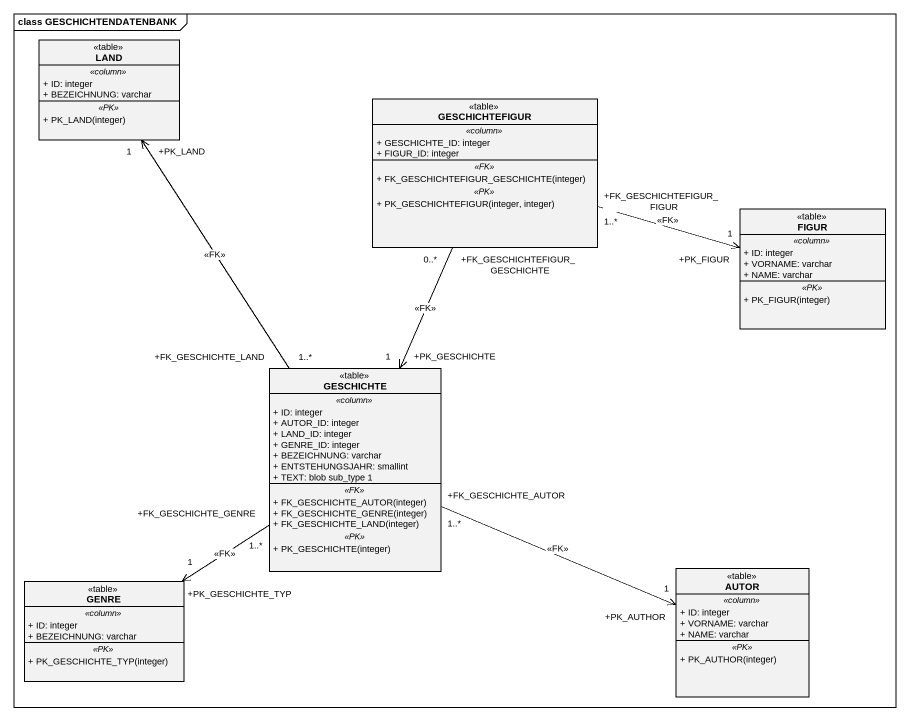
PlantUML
@startuml
mainframe class GESCHICHTENDATENBANK
hide circle
hide empty members
skinparam classAttributeIconSize 0
class LAND <<table>> {
  .. <<column>> ..
  + ID: integer
  + BEZEICHNUNG: varchar
  .. <<PK>> ..
  + PK_LAND(integer)
}
class GESCHICHTEFIGUR <<table>> {
  .. <<column>> ..
  + GESCHICHTE_ID: integer
  + FIGUR_ID: integer
  .. <<FK>> ..
  + FK_GESCHICHTEFIGUR_GESCHICHTE(integer)
  .. <<PK>> ..
  + PK_GESCHICHTEFIGUR(integer, integer)
}
class FIGUR <<table>> {
  .. <<column>> ..
  + ID: integer
  + VORNAME: varchar
  + NAME: varchar
  .. <<PK>> ..
  + PK_FIGUR(integer)
}
class GESCHICHTE <<table>> {
  .. <<column>> ..
  + ID: integer
  + AUTOR_ID: integer
  + LAND_ID: integer
  + GENRE_ID: integer
  + BEZEICHNUNG: varchar
  + ENTSTEHUNGSJAHR: smallint
  + TEXT: blob sub_type 1
  .. <<FK>> ..
  + FK_GESCHICHTE_AUTOR(integer)
  + FK_GESCHICHTE_GENRE(integer)
  + FK_GESCHICHTE_LAND(integer)
  .. <<PK>> ..
  + PK_GESCHICHTE(integer)
}
class GENRE <<table>> {
  .. <<column>> ..
  + ID: integer
  + BEZEICHNUNG: varchar
  .. <<PK>> ..
  + PK_GESCHICHTE_TYP(integer)
}
class AUTOR <<table>> {
  .. <<column>> ..
  + ID: integer
  + VORNAME: varchar
  + NAME: varchar
  .. <<PK>> ..
  + PK_AUTHOR(integer)
}
GESCHICHTEFIGUR "+FK_GESCHICHTEFIGUR_FIGUR\n1..*" -right-> "+PK_FIGUR\n1" FIGUR : <<FK>>
GESCHICHTEFIGUR "+FK_GESCHICHTEFIGUR_GESCHICHTE\n0..*" --> "+PK_GESCHICHTE\n1" GESCHICHTE : <<FK>>
GESCHICHTE "+FK_GESCHICHTE_LAND\n1..*" -up-> "+PK_LAND\n1" LAND : <<FK>>
GESCHICHTE "+FK_GESCHICHTE_GENRE\n1..*" --> "+PK_GESCHICHTE_TYP\n1" GENRE : <<FK>>
GESCHICHTE "+FK_GESCHICHTE_AUTOR\n1..*" -right-> "+PK_AUTHOR\n1" AUTOR : <<FK>>
@enduml
